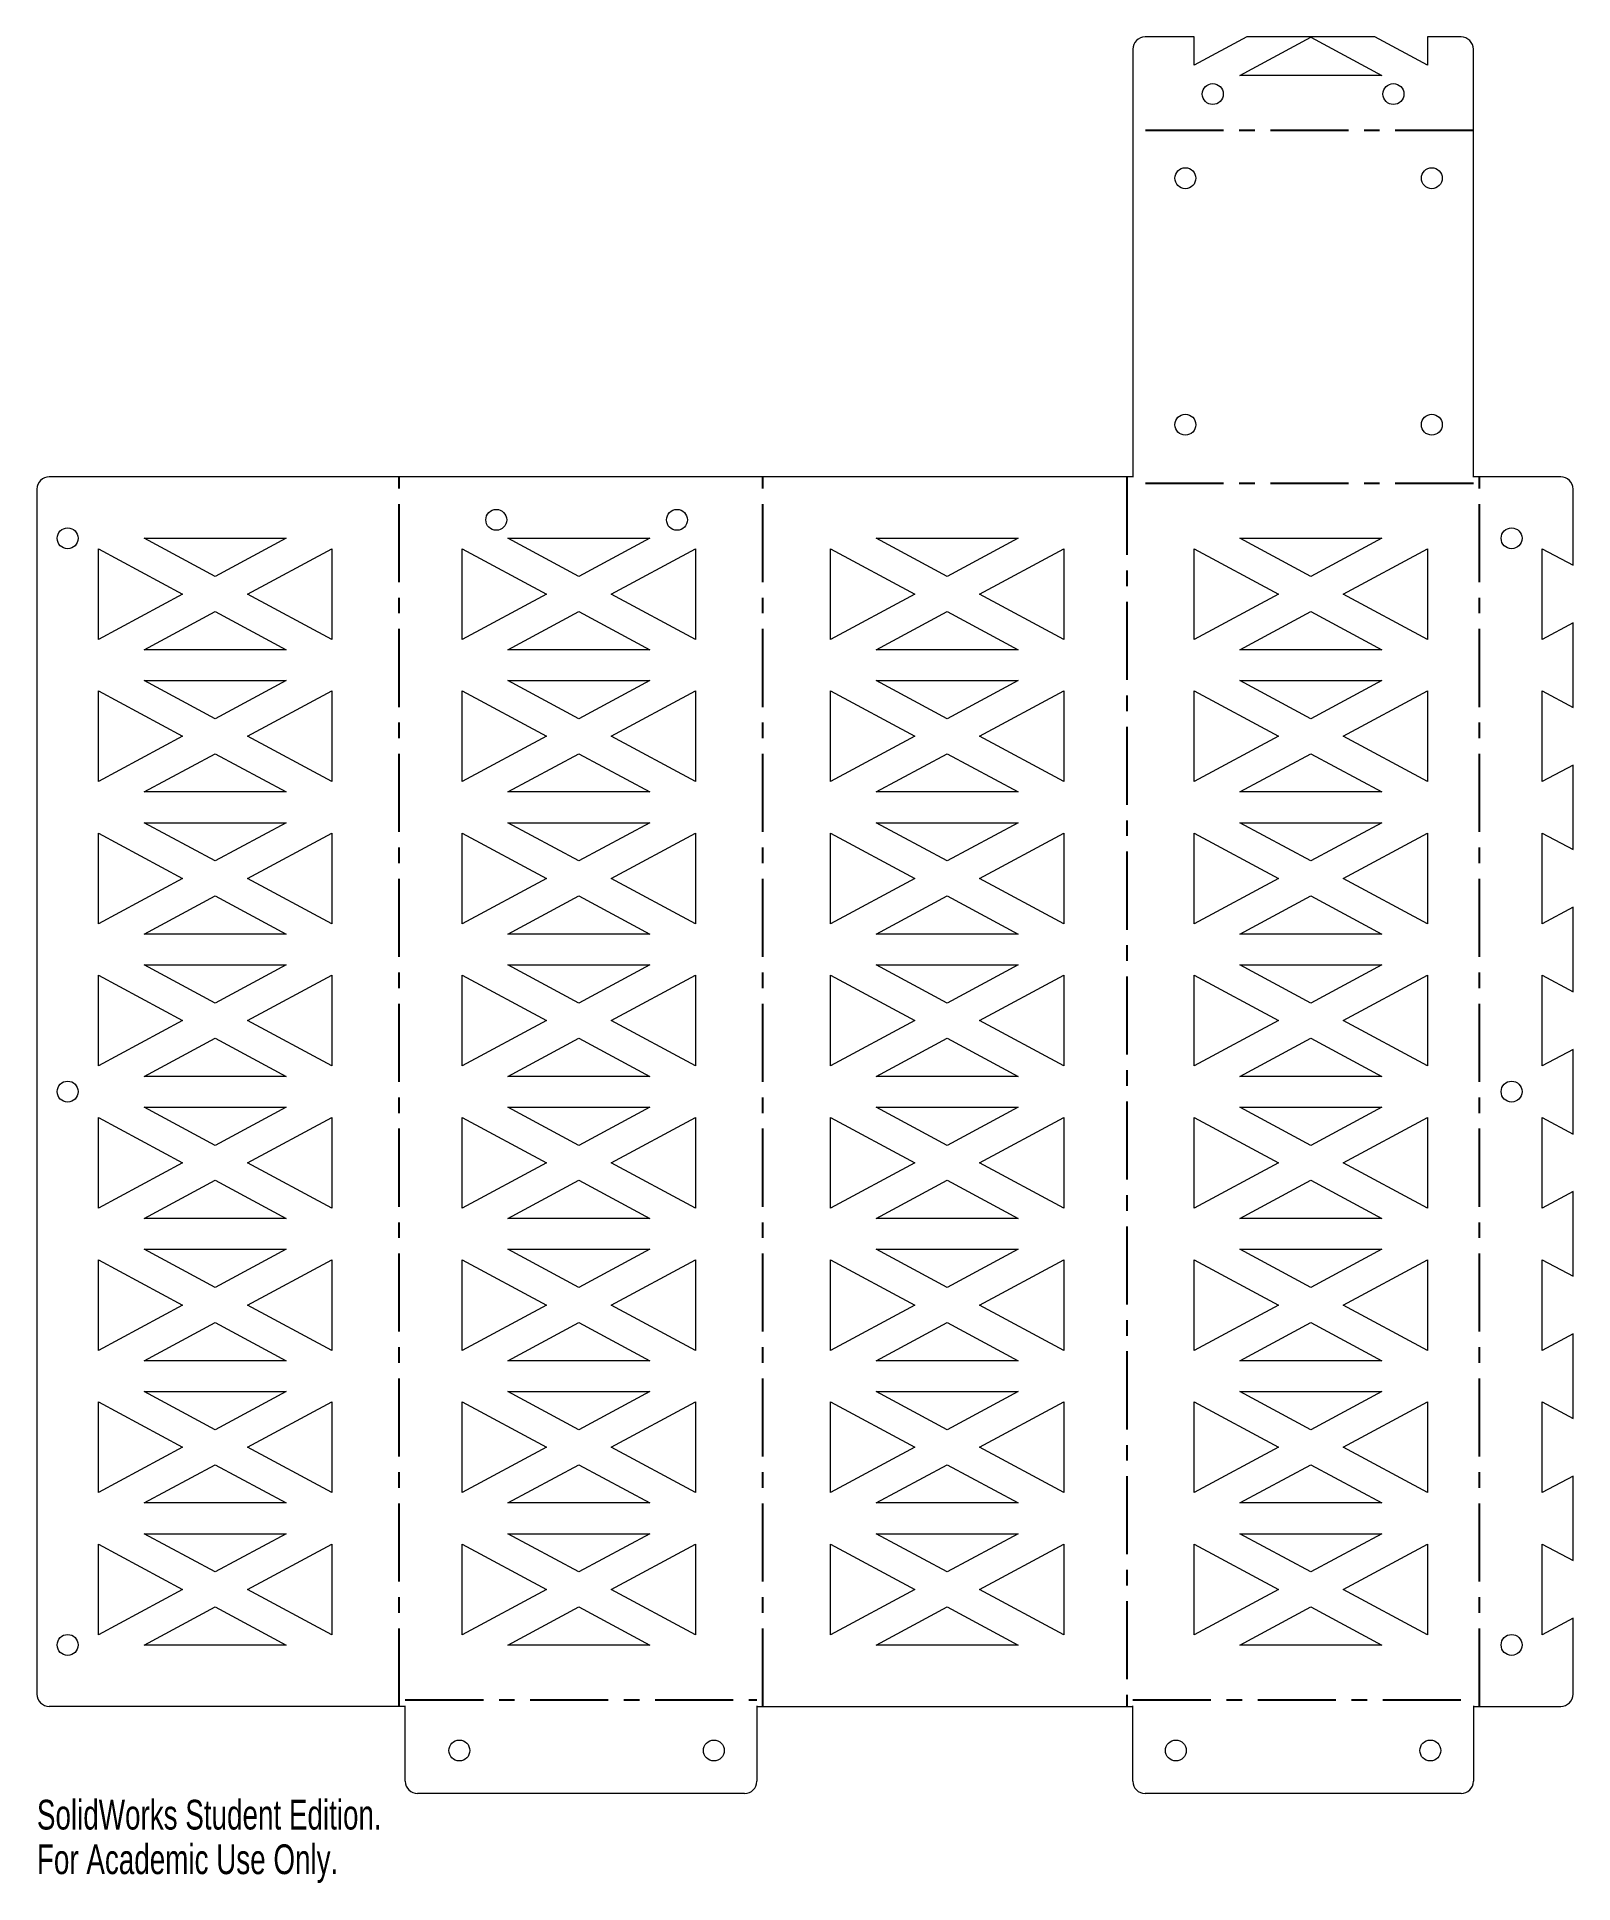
# Model space of a CAD drawing. Header units: millimetres. Extents: x 0 to 250, y -29 to 272.
import ezdxf

# ---------------------------------------------------------------- set-up
doc = ezdxf.new("R2010")
doc.units = ezdxf.units.MM
doc.linetypes.add('CENTERX2', pattern=[20.32, 12.7, -2.54, 2.54, -2.54])
doc.styles.add('SLDTEXTSTYLE0', font='TXT', dxfattribs={"width": 0.7})

msp = doc.modelspace()

# ---------------------------------------------------------------- linework, layer by layer
at = {"color": 7, "linetype": 'Continuous', "lineweight": 15}
for p, q in [((188.28, 271.55), (180.28, 271.55)), ((188.28, 266.95), (188.28, 271.55)), ((196.83, 271.55), (188.28, 266.95)), ((195.69, 265.26), (207.25, 271.49)), ((217.67, 271.55), (196.83, 271.55)), ((207.25, 271.49), (218.81, 265.26)), ((226.22, 266.95), (217.67, 271.55)), ((226.22, 271.55), (226.22, 266.95)), ((231.67, 271.55), (226.22, 271.55)), ((178.28, 269.55), (178.28, 199.93)), ((233.67, 199.93), (233.67, 269.55)), ((218.81, 265.26), (195.69, 265.26)), ((178.28, 200), (2, 200)), ((247.89, 200), (233.67, 200)), ((0, 198), (0, 2)), ((249.89, 185.62), (249.89, 198)), ((17.42, 190), (40.53, 190)), ((28.97, 183.78), (17.42, 190)), ((40.53, 190), (28.97, 183.78)), ((76.59, 190), (99.7, 190)), ((88.15, 183.78), (76.59, 190)), ((99.7, 190), (88.15, 183.78)), ((148.08, 183.78), (136.52, 190)), ((136.52, 190), (159.64, 190)), ((159.64, 190), (148.08, 183.78)), ((207.25, 183.78), (195.69, 190)), ((195.69, 190), (218.81, 190)), ((218.81, 190), (207.25, 183.78)), ((10, 188.31), (23.7, 180.94)), ((10, 173.56), (10, 188.31)), ((34.25, 180.94), (47.95, 188.31)), ((47.95, 188.31), (47.95, 173.56)), ((69.17, 188.31), (82.87, 180.94)), ((69.17, 173.56), (69.17, 188.31)), ((93.42, 180.94), (107.12, 188.31)), ((107.12, 188.31), (107.12, 173.56)), ((129.1, 173.56), (129.1, 188.31)), ((129.1, 188.31), (142.81, 180.94)), ((153.35, 180.94), (167.05, 188.31)), ((167.05, 188.31), (167.05, 173.56)), ((188.28, 188.31), (201.98, 180.94)), ((188.28, 173.56), (188.28, 188.31)), ((212.52, 180.94), (226.22, 188.31)), ((226.22, 188.31), (226.22, 173.56)), ((244.89, 188.31), (249.89, 185.62)), ((244.89, 173.56), (244.89, 188.31)), ((23.7, 180.94), (10, 173.56)), ((47.95, 173.56), (34.25, 180.94)), ((82.87, 180.94), (69.17, 173.56)), ((107.12, 173.56), (93.42, 180.94)), ((142.81, 180.94), (129.1, 173.56)), ((167.05, 173.56), (153.35, 180.94)), ((201.98, 180.94), (188.28, 173.56)), ((226.22, 173.56), (212.52, 180.94)), ((17.42, 171.88), (28.97, 178.1)), ((28.97, 178.1), (40.53, 171.88)), ((76.59, 171.88), (88.15, 178.1)), ((88.15, 178.1), (99.7, 171.88)), ((136.52, 171.88), (148.08, 178.1)), ((148.08, 178.1), (159.64, 171.88)), ((195.69, 171.88), (207.25, 178.1)), ((207.25, 178.1), (218.81, 171.88)), ((249.89, 176.25), (244.89, 173.56)), ((249.89, 162.49), (249.89, 176.25)), ((40.53, 171.88), (17.42, 171.88)), ((99.7, 171.88), (76.59, 171.88)), ((159.64, 171.88), (136.52, 171.88)), ((218.81, 171.88), (195.69, 171.88)), ((10, 165.18), (23.7, 157.81)), ((10, 150.43), (10, 165.18)), ((17.42, 166.87), (40.53, 166.87)), ((28.97, 160.65), (17.42, 166.87)), ((40.53, 166.87), (28.97, 160.65)), ((34.25, 157.81), (47.95, 165.18)), ((47.95, 165.18), (47.95, 150.43)), ((69.17, 165.18), (82.87, 157.81)), ((69.17, 150.43), (69.17, 165.18)), ((76.59, 166.87), (99.7, 166.87)), ((88.15, 160.65), (76.59, 166.87)), ((99.7, 166.87), (88.15, 160.65)), ((93.42, 157.81), (107.12, 165.18)), ((107.12, 165.18), (107.12, 150.43)), ((129.1, 165.18), (142.81, 157.81)), ((129.1, 150.43), (129.1, 165.18)), ((136.52, 166.87), (159.64, 166.87)), ((148.08, 160.65), (136.52, 166.87)), ((159.64, 166.87), (148.08, 160.65)), ((153.35, 157.81), (167.05, 165.18)), ((167.05, 165.18), (167.05, 150.43)), ((188.28, 150.43), (188.28, 165.18)), ((188.28, 165.18), (201.98, 157.81)), ((207.25, 160.65), (195.69, 166.87)), ((195.69, 166.87), (218.81, 166.87)), ((218.81, 166.87), (207.25, 160.65)), ((212.52, 157.81), (226.22, 165.18)), ((226.22, 165.18), (226.22, 150.43)), ((244.89, 165.18), (249.89, 162.49)), ((244.89, 150.43), (244.89, 165.18)), ((23.7, 157.81), (10, 150.43)), ((47.95, 150.43), (34.25, 157.81)), ((82.87, 157.81), (69.17, 150.43)), ((107.12, 150.43), (93.42, 157.81)), ((142.81, 157.81), (129.1, 150.43)), ((167.05, 150.43), (153.35, 157.81)), ((201.98, 157.81), (188.28, 150.43)), ((226.22, 150.43), (212.52, 157.81)), ((17.42, 148.75), (28.97, 154.97)), ((28.97, 154.97), (40.53, 148.75)), ((76.59, 148.75), (88.15, 154.97)), ((88.15, 154.97), (99.7, 148.75)), ((136.52, 148.75), (148.08, 154.97)), ((148.08, 154.97), (159.64, 148.75)), ((195.69, 148.75), (207.25, 154.97)), ((207.25, 154.97), (218.81, 148.75)), ((249.89, 153.12), (244.89, 150.43)), ((249.89, 139.36), (249.89, 153.12)), ((40.53, 148.75), (17.42, 148.75)), ((99.7, 148.75), (76.59, 148.75)), ((159.64, 148.75), (136.52, 148.75)), ((218.81, 148.75), (195.69, 148.75)), ((10, 142.05), (23.7, 134.68)), ((10, 127.3), (10, 142.05)), ((17.42, 143.74), (40.53, 143.74)), ((28.97, 137.52), (17.42, 143.74)), ((40.53, 143.74), (28.97, 137.52)), ((34.25, 134.68), (47.95, 142.05)), ((47.95, 142.05), (47.95, 127.3)), ((69.17, 142.05), (82.87, 134.68)), ((69.17, 127.3), (69.17, 142.05)), ((76.59, 143.74), (99.7, 143.74)), ((88.15, 137.52), (76.59, 143.74)), ((99.7, 143.74), (88.15, 137.52)), ((93.42, 134.68), (107.12, 142.05)), ((107.12, 142.05), (107.12, 127.3)), ((129.1, 142.05), (142.81, 134.68)), ((129.1, 127.3), (129.1, 142.05)), ((136.52, 143.74), (159.64, 143.74)), ((148.08, 137.52), (136.52, 143.74)), ((159.64, 143.74), (148.08, 137.52)), ((153.35, 134.68), (167.05, 142.05)), ((167.05, 142.05), (167.05, 127.3)), ((188.28, 127.3), (188.28, 142.05)), ((188.28, 142.05), (201.98, 134.68)), ((207.25, 137.52), (195.69, 143.74)), ((195.69, 143.74), (218.81, 143.74)), ((218.81, 143.74), (207.25, 137.52)), ((212.52, 134.68), (226.22, 142.05)), ((226.22, 142.05), (226.22, 127.3)), ((244.89, 142.05), (249.89, 139.36)), ((244.89, 127.3), (244.89, 142.05)), ((23.7, 134.68), (10, 127.3)), ((47.95, 127.3), (34.25, 134.68)), ((82.87, 134.68), (69.17, 127.3)), ((107.12, 127.3), (93.42, 134.68)), ((142.81, 134.68), (129.1, 127.3)), ((167.05, 127.3), (153.35, 134.68)), ((201.98, 134.68), (188.28, 127.3)), ((226.22, 127.3), (212.52, 134.68)), ((17.42, 125.61), (28.97, 131.84)), ((28.97, 131.84), (40.53, 125.61)), ((76.59, 125.61), (88.15, 131.84)), ((88.15, 131.84), (99.7, 125.61)), ((136.52, 125.61), (148.08, 131.84)), ((148.08, 131.84), (159.64, 125.61)), ((195.69, 125.61), (207.25, 131.84)), ((207.25, 131.84), (218.81, 125.61)), ((249.89, 129.99), (244.89, 127.3)), ((249.89, 116.23), (249.89, 129.99)), ((40.53, 125.61), (17.42, 125.61)), ((99.7, 125.61), (76.59, 125.61)), ((159.64, 125.61), (136.52, 125.61)), ((218.81, 125.61), (195.69, 125.61)), ((17.42, 120.61), (40.53, 120.61)), ((28.97, 114.39), (17.42, 120.61)), ((40.53, 120.61), (28.97, 114.39)), ((76.59, 120.61), (99.7, 120.61)), ((88.15, 114.39), (76.59, 120.61)), ((99.7, 120.61), (88.15, 114.39)), ((136.52, 120.61), (159.64, 120.61)), ((148.08, 114.39), (136.52, 120.61)), ((159.64, 120.61), (148.08, 114.39)), ((207.25, 114.39), (195.69, 120.61)), ((195.69, 120.61), (218.81, 120.61)), ((218.81, 120.61), (207.25, 114.39)), ((10, 118.92), (23.7, 111.55)), ((10, 104.17), (10, 118.92)), ((34.25, 111.55), (47.95, 118.92)), ((47.95, 118.92), (47.95, 104.17)), ((69.17, 118.92), (82.87, 111.55)), ((69.17, 104.17), (69.17, 118.92)), ((93.42, 111.55), (107.12, 118.92)), ((107.12, 118.92), (107.12, 104.17)), ((129.1, 118.92), (142.81, 111.55)), ((129.1, 104.17), (129.1, 118.92)), ((153.35, 111.55), (167.05, 118.92)), ((167.05, 118.92), (167.05, 104.17)), ((188.28, 104.17), (188.28, 118.92)), ((188.28, 118.92), (201.98, 111.55)), ((212.52, 111.55), (226.22, 118.92)), ((226.22, 118.92), (226.22, 104.17)), ((244.89, 118.92), (249.89, 116.23)), ((244.89, 104.17), (244.89, 118.92)), ((23.7, 111.55), (10, 104.17)), ((47.95, 104.17), (34.25, 111.55)), ((82.87, 111.55), (69.17, 104.17)), ((107.12, 104.17), (93.42, 111.55)), ((142.81, 111.55), (129.1, 104.17)), ((167.05, 104.17), (153.35, 111.55)), ((201.98, 111.55), (188.28, 104.17)), ((226.22, 104.17), (212.52, 111.55)), ((17.42, 102.48), (28.97, 108.71)), ((28.97, 108.71), (40.53, 102.48)), ((76.59, 102.48), (88.15, 108.71)), ((88.15, 108.71), (99.7, 102.48)), ((136.52, 102.48), (148.08, 108.71)), ((148.08, 108.71), (159.64, 102.48)), ((195.69, 102.48), (207.25, 108.71)), ((207.25, 108.71), (218.81, 102.48)), ((249.89, 106.86), (244.89, 104.17)), ((249.89, 93.1), (249.89, 106.86)), ((40.53, 102.48), (17.42, 102.48)), ((99.7, 102.48), (76.59, 102.48)), ((159.64, 102.48), (136.52, 102.48)), ((218.81, 102.48), (195.69, 102.48)), ((17.42, 97.48), (40.53, 97.48)), ((28.97, 91.26), (17.42, 97.48)), ((40.53, 97.48), (28.97, 91.26)), ((76.59, 97.48), (99.7, 97.48)), ((88.15, 91.26), (76.59, 97.48)), ((99.7, 97.48), (88.15, 91.26)), ((136.52, 97.48), (159.64, 97.48)), ((148.08, 91.26), (136.52, 97.48)), ((159.64, 97.48), (148.08, 91.26)), ((207.25, 91.26), (195.69, 97.48)), ((195.69, 97.48), (218.81, 97.48)), ((218.81, 97.48), (207.25, 91.26)), ((10, 95.79), (23.7, 88.42)), ((10, 81.04), (10, 95.79)), ((34.25, 88.42), (47.95, 95.79)), ((47.95, 95.79), (47.95, 81.04)), ((69.17, 95.79), (82.87, 88.42)), ((69.17, 81.04), (69.17, 95.79)), ((93.42, 88.42), (107.12, 95.79)), ((107.12, 95.79), (107.12, 81.04)), ((129.1, 95.79), (142.81, 88.42)), ((129.1, 81.04), (129.1, 95.79)), ((153.35, 88.42), (167.05, 95.79)), ((167.05, 95.79), (167.05, 81.04)), ((188.28, 81.04), (188.28, 95.79)), ((188.28, 95.79), (201.98, 88.42)), ((212.52, 88.42), (226.22, 95.79)), ((226.22, 95.79), (226.22, 81.04)), ((244.89, 95.79), (249.89, 93.1)), ((244.89, 81.04), (244.89, 95.79)), ((23.7, 88.42), (10, 81.04)), ((47.95, 81.04), (34.25, 88.42)), ((82.87, 88.42), (69.17, 81.04)), ((107.12, 81.04), (93.42, 88.42)), ((142.81, 88.42), (129.1, 81.04)), ((167.05, 81.04), (153.35, 88.42)), ((201.98, 88.42), (188.28, 81.04)), ((226.22, 81.04), (212.52, 88.42)), ((17.42, 79.36), (28.97, 85.58)), ((28.97, 85.58), (40.53, 79.36)), ((76.59, 79.36), (88.15, 85.58)), ((88.15, 85.58), (99.7, 79.36)), ((136.52, 79.36), (148.08, 85.58)), ((148.08, 85.58), (159.64, 79.36)), ((195.69, 79.36), (207.25, 85.58)), ((207.25, 85.58), (218.81, 79.36)), ((249.89, 83.73), (244.89, 81.04)), ((249.89, 69.97), (249.89, 83.73)), ((40.53, 79.36), (17.42, 79.36)), ((99.7, 79.36), (76.59, 79.36)), ((159.64, 79.36), (136.52, 79.36)), ((218.81, 79.36), (195.69, 79.36)), ((10, 72.66), (23.7, 65.29)), ((10, 57.91), (10, 72.66)), ((17.42, 74.35), (40.53, 74.35)), ((28.97, 68.13), (17.42, 74.35)), ((40.53, 74.35), (28.97, 68.13)), ((34.25, 65.29), (47.95, 72.66)), ((47.95, 72.66), (47.95, 57.91)), ((69.17, 72.66), (82.87, 65.29)), ((69.17, 57.91), (69.17, 72.66)), ((76.59, 74.35), (99.7, 74.35)), ((88.15, 68.13), (76.59, 74.35)), ((99.7, 74.35), (88.15, 68.13)), ((93.42, 65.29), (107.12, 72.66)), ((107.12, 72.66), (107.12, 57.91)), ((129.1, 72.66), (142.81, 65.29)), ((129.1, 57.91), (129.1, 72.66)), ((136.52, 74.35), (159.64, 74.35)), ((148.08, 68.13), (136.52, 74.35)), ((159.64, 74.35), (148.08, 68.13)), ((153.35, 65.29), (167.05, 72.66)), ((167.05, 72.66), (167.05, 57.91)), ((188.28, 57.91), (188.28, 72.66)), ((188.28, 72.66), (201.98, 65.29)), ((207.25, 68.13), (195.69, 74.35)), ((195.69, 74.35), (218.81, 74.35)), ((218.81, 74.35), (207.25, 68.13)), ((212.52, 65.29), (226.22, 72.66)), ((226.22, 72.66), (226.22, 57.91)), ((244.89, 72.66), (249.89, 69.97)), ((244.89, 57.91), (244.89, 72.66)), ((23.7, 65.29), (10, 57.91)), ((47.95, 57.91), (34.25, 65.29)), ((82.87, 65.29), (69.17, 57.91)), ((107.12, 57.91), (93.42, 65.29)), ((142.81, 65.29), (129.1, 57.91)), ((167.05, 57.91), (153.35, 65.29)), ((201.98, 65.29), (188.28, 57.91)), ((226.22, 57.91), (212.52, 65.29)), ((17.42, 56.23), (28.97, 62.45)), ((28.97, 62.45), (40.53, 56.23)), ((76.59, 56.23), (88.15, 62.45)), ((88.15, 62.45), (99.7, 56.23)), ((136.52, 56.23), (148.08, 62.45)), ((148.08, 62.45), (159.64, 56.23)), ((195.69, 56.23), (207.25, 62.45)), ((207.25, 62.45), (218.81, 56.23)), ((249.89, 60.6), (244.89, 57.91)), ((249.89, 46.84), (249.89, 60.6)), ((40.53, 56.23), (17.42, 56.23)), ((99.7, 56.23), (76.59, 56.23)), ((159.64, 56.23), (136.52, 56.23)), ((218.81, 56.23), (195.69, 56.23)), ((17.42, 51.22), (40.53, 51.22)), ((28.97, 45), (17.42, 51.22)), ((40.53, 51.22), (28.97, 45)), ((76.59, 51.22), (99.7, 51.22)), ((88.15, 45), (76.59, 51.22)), ((99.7, 51.22), (88.15, 45)), ((136.52, 51.22), (159.64, 51.22)), ((148.08, 45), (136.52, 51.22)), ((159.64, 51.22), (148.08, 45)), ((207.25, 45), (195.69, 51.22)), ((195.69, 51.22), (218.81, 51.22)), ((218.81, 51.22), (207.25, 45)), ((10, 49.53), (23.7, 42.16)), ((10, 34.78), (10, 49.53)), ((34.25, 42.16), (47.95, 49.53)), ((47.95, 49.53), (47.95, 34.78)), ((69.17, 49.53), (82.87, 42.16)), ((69.17, 34.78), (69.17, 49.53)), ((93.42, 42.16), (107.12, 49.53)), ((107.12, 49.53), (107.12, 34.78)), ((129.1, 49.53), (142.81, 42.16)), ((129.1, 34.78), (129.1, 49.53)), ((153.35, 42.16), (167.05, 49.53)), ((167.05, 49.53), (167.05, 34.78)), ((188.28, 34.78), (188.28, 49.53)), ((188.28, 49.53), (201.98, 42.16)), ((212.52, 42.16), (226.22, 49.53)), ((226.22, 49.53), (226.22, 34.78)), ((244.89, 49.53), (249.89, 46.84)), ((244.89, 34.78), (244.89, 49.53)), ((23.7, 42.16), (10, 34.78)), ((47.95, 34.78), (34.25, 42.16)), ((82.87, 42.16), (69.17, 34.78)), ((107.12, 34.78), (93.42, 42.16)), ((142.81, 42.16), (129.1, 34.78)), ((167.05, 34.78), (153.35, 42.16)), ((201.98, 42.16), (188.28, 34.78)), ((226.22, 34.78), (212.52, 42.16)), ((17.42, 33.09), (28.97, 39.32)), ((28.97, 39.32), (40.53, 33.09)), ((76.59, 33.09), (88.15, 39.32)), ((88.15, 39.32), (99.7, 33.09)), ((136.52, 33.09), (148.08, 39.32)), ((148.08, 39.32), (159.64, 33.09)), ((195.69, 33.09), (207.25, 39.32)), ((207.25, 39.32), (218.81, 33.09)), ((249.89, 37.47), (244.89, 34.78)), ((249.89, 23.71), (249.89, 37.47)), ((40.53, 33.09), (17.42, 33.09)), ((99.7, 33.09), (76.59, 33.09)), ((159.64, 33.09), (136.52, 33.09)), ((218.81, 33.09), (195.69, 33.09)), ((17.42, 28.09), (40.53, 28.09)), ((28.97, 21.87), (17.42, 28.09)), ((40.53, 28.09), (28.97, 21.87)), ((76.59, 28.09), (99.7, 28.09)), ((88.15, 21.87), (76.59, 28.09)), ((99.7, 28.09), (88.15, 21.87)), ((136.52, 28.09), (159.64, 28.09)), ((148.08, 21.87), (136.52, 28.09)), ((159.64, 28.09), (148.08, 21.87)), ((207.25, 21.87), (195.69, 28.09)), ((195.69, 28.09), (218.81, 28.09)), ((218.81, 28.09), (207.25, 21.87)), ((10, 26.4), (23.7, 19.03)), ((10, 11.65), (10, 26.4)), ((34.25, 19.03), (47.95, 26.4)), ((47.95, 26.4), (47.95, 11.65)), ((69.17, 26.4), (82.87, 19.03)), ((69.17, 11.65), (69.17, 26.4)), ((93.42, 19.03), (107.12, 26.4)), ((107.12, 26.4), (107.12, 11.65)), ((129.1, 26.4), (142.81, 19.03)), ((129.1, 11.65), (129.1, 26.4)), ((153.35, 19.03), (167.05, 26.4)), ((167.05, 26.4), (167.05, 11.65)), ((188.28, 11.65), (188.28, 26.4)), ((188.28, 26.4), (201.98, 19.03)), ((212.52, 19.03), (226.22, 26.4)), ((226.22, 26.4), (226.22, 11.65)), ((244.89, 26.4), (249.89, 23.71)), ((244.89, 11.65), (244.89, 26.4)), ((23.7, 19.03), (10, 11.65)), ((47.95, 11.65), (34.25, 19.03)), ((82.87, 19.03), (69.17, 11.65)), ((107.12, 11.65), (93.42, 19.03)), ((142.81, 19.03), (129.1, 11.65)), ((167.05, 11.65), (153.35, 19.03)), ((201.98, 19.03), (188.28, 11.65)), ((226.22, 11.65), (212.52, 19.03)), ((17.42, 9.96), (28.97, 16.19)), ((28.97, 16.19), (40.53, 9.96)), ((76.59, 9.96), (88.15, 16.19)), ((88.15, 16.19), (99.7, 9.96)), ((136.52, 9.96), (148.08, 16.19)), ((148.08, 16.19), (159.64, 9.96)), ((195.69, 9.96), (207.25, 16.19)), ((207.25, 16.19), (218.81, 9.96)), ((249.89, 14.34), (244.89, 11.65)), ((249.89, 2), (249.89, 14.34)), ((40.53, 9.96), (17.42, 9.96)), ((99.7, 9.96), (76.59, 9.96)), ((159.64, 9.96), (136.52, 9.96)), ((218.81, 9.96), (195.69, 9.96)), ((59.93, 0), (2, 0)), ((59.93, -12.17), (59.93, 0.07)), ((117.12, 0.07), (117.12, -12.17)), ((117.12, 0), (178.28, 0)), ((178.28, -12.17), (178.28, 0.07)), ((233.67, 0.07), (233.67, -12.17)), ((233.67, 0), (247.89, 0)), ((115.12, -14.17), (61.93, -14.17)), ((231.67, -14.17), (180.28, -14.17))]:
    msp.add_line(p, q, dxfattribs=at)
at = {"color": 7, "linetype": 'CENTERX2'}
for p, q in [((233.67, 256.32), (178.28, 256.32)), ((58.94, 0), (58.94, 200)), ((118.11, 0), (118.11, 200)), ((177.28, 200), (177.28, 0)), ((233.67, 198.94), (178.28, 198.94)), ((234.66, 0), (234.66, 200)), ((59.93, 1.06), (117.12, 1.06)), ((178.28, 1.06), (233.67, 1.06))]:
    msp.add_line(p, q, dxfattribs=at)
at = {"color": 7, "linetype": 'Continuous', "lineweight": 15}
for centre in [(191.28, 262.26), (220.67, 262.26), (186.82, 248.57), (226.91, 248.57), (186.82, 208.48), (226.91, 208.48), (74.72, 193), (104.12, 193), (5, 190), (239.89, 190), (5, 100), (239.89, 100), (5, 10), (239.89, 10), (68.72, -7.17), (110.12, -7.17), (185.28, -7.17), (226.67, -7.17)]:
    msp.add_circle(centre, 1.7, dxfattribs=at)
for centre, start, end in [((180.28, 269.55), 90, 180), ((231.67, 269.55), 0, 90), ((2, 198), 90, 180), ((247.89, 198), 0, 90), ((2, 2), 180, 270), ((247.89, 2), 270, 0), ((61.93, -12.17), 180, 270), ((115.12, -12.17), 270, 0), ((180.28, -12.17), 180, 270), ((231.67, -12.17), 270, 0)]:
    msp.add_arc(centre, 2, start, end, dxfattribs=at)

# ---------------------------------------------------------------- texts
at = {"color": 7, "linetype": 'Continuous', "char_height": 4.8336, "attachment_point": 1, "style": 'SLDTEXTSTYLE0'}
for s, insert in [('SolidWorks Student Edition.', (0, -15.19)), ('For Academic Use Only.', (0, -22.44))]:
    msp.add_mtext(s, dxfattribs=dict(at, insert=insert))

doc.saveas('drawing.dxf')
